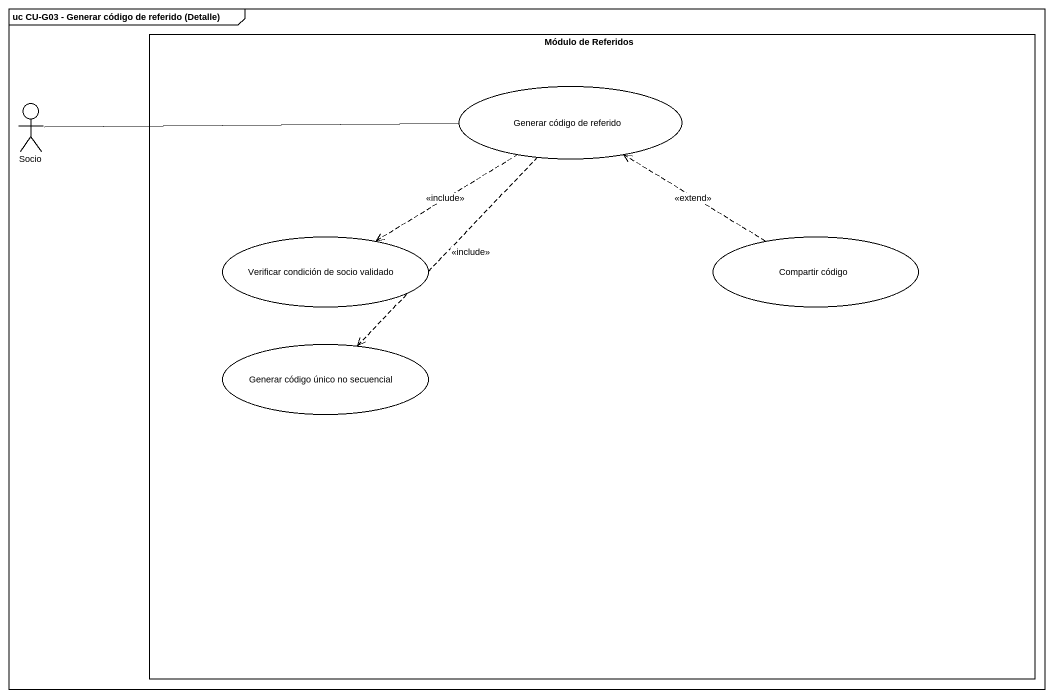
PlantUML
@startuml
mainframe uc CU-G03 - Generar código de referido (Detalle)
rectangle "Módulo de Referidos" as Módulo_de_Referidos {
  usecase "Generar código de referido" as Generar_código_de_referido
  usecase "Verificar condición de socio validado" as Verificar_condición_de
  usecase "Compartir código" as Compartir_código
  usecase "Generar código único no secuencial" as Generar_código_único_no
}
actor Socio
Generar_código_de_referido ..> Verificar_condición_de : <<include>>
Generar_código_de_referido ..> Generar_código_único_no : <<include>>
Socio -right- Generar_código_de_referido
Compartir_código .up.> Generar_código_de_referido : <<extend>>
@enduml
